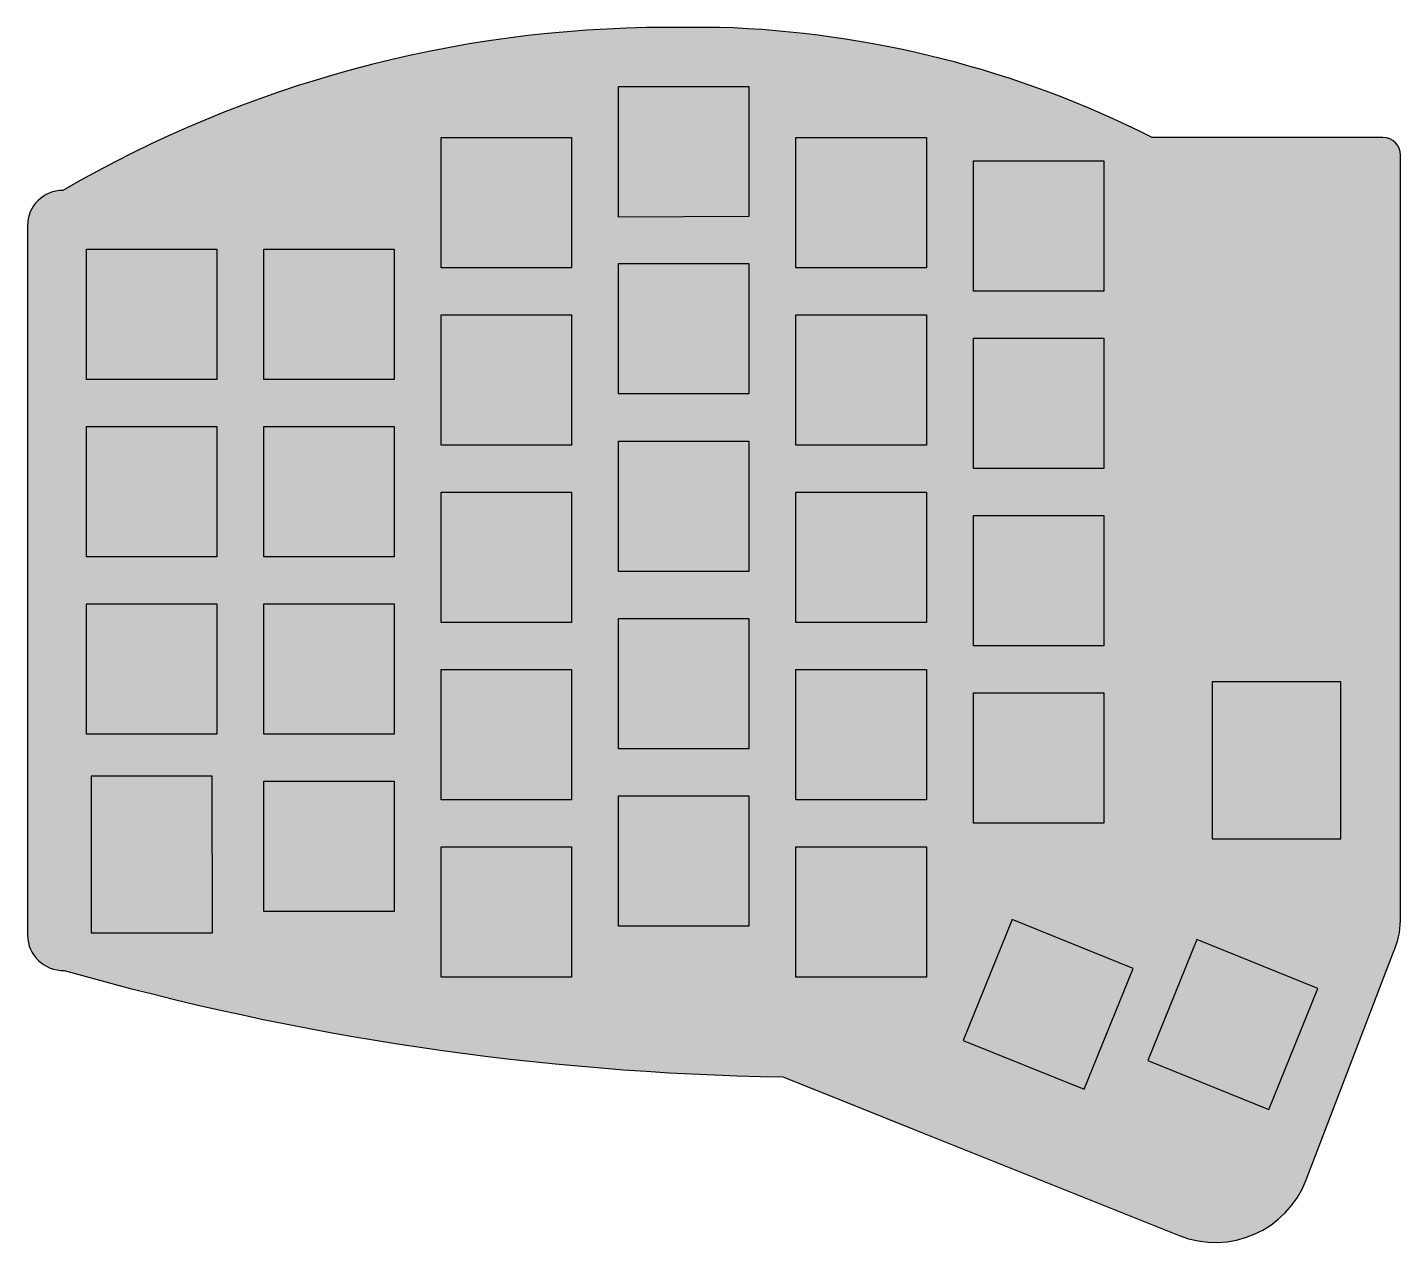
# Model space of a CAD drawing. Header units: millimetres. Extents: x 25 to 321, y 140 to 272.
# Drawn here: x 24.8 to 172.2, y 140.3 to 272.2 of the extents above; entities that cross this region are included whole.
import ezdxf

# ---------------------------------------------------------------- set-up
doc = ezdxf.new("R2010")
doc.units = ezdxf.units.MM
doc.header["$MEASUREMENT"] = 0
doc.layers.add('svg1094', color=7, linetype='Continuous', lineweight=0)

msp = doc.modelspace()

# ---------------------------------------------------------------- hatches: boundary and pattern name
at = {"layer": 'svg1094', "true_color": 0x000000, "transparency": 33554687}
h = msp.add_hatch(color=18, dxfattribs=at)
h.dxf.hatch_style = 2
edge = h.paths.add_edge_path()
edge.add_spline(control_points=[(120.16, 153.81), (120.16, 153.81), (110.63, 157.62), (110.63, 157.62), (110.63, 157.62), (105.87, 159.53), (105.87, 159.53), (79.76, 159.95), (53.83, 163.79), (28.72, 170.96), (26.6, 170.89), (24.8, 172.58), (24.77, 174.73), (24.77, 174.73), (24.77, 250.93), (24.77, 250.93), (24.77, 253.05), (26.46, 254.74), (28.58, 254.74), (48.26, 266.17), (70.59, 272.2), (93.35, 272.24), (93.35, 272.24), (95.25, 272.24), (95.25, 272.24), (95.25, 272.24), (99.06, 272.24), (99.06, 272.24), (115.22, 271.74), (131.09, 267.72), (145.52, 260.42), (145.52, 260.42), (170.29, 260.42), (170.29, 260.42), (171.34, 260.42), (172.19, 259.57), (172.19, 258.52), (172.19, 258.52), (172.19, 219.04), (172.19, 219.04), (172.19, 219.04), (172.19, 215.79), (172.19, 215.79), (172.19, 215.79), (172.19, 176.32), (172.19, 176.32), (172.16, 175.12), (171.91, 173.95), (171.41, 172.86), (171.41, 172.86), (162.07, 148.45), (162.07, 148.45), (159.95, 143.02), (153.85, 140.33), (148.41, 142.49), (148.41, 142.49), (120.16, 153.81), (120.16, 153.81)], knot_values=[0, 0, 0, 0, 1, 1, 1, 2, 2, 2, 3, 3, 3, 4, 4, 4, 5, 5, 5, 6, 6, 6, 7, 7, 7, 8, 8, 8, 9, 9, 9, 10, 10, 10, 11, 11, 11, 12, 12, 12, 13, 13, 13, 14, 14, 14, 15, 15, 15, 16, 16, 16, 17, 17, 17, 18, 18, 18, 19, 19, 19, 19], degree=3, periodic=0)
h = msp.add_hatch(color=18, dxfattribs=at)
h.dxf.hatch_style = 2
edge = h.paths.add_edge_path()
edge.add_spline(control_points=[(102.23, 251.92), (102.23, 251.92), (102.23, 265.89), (102.23, 265.89), (102.23, 265.89), (88.23, 265.89), (88.23, 265.89), (88.23, 265.89), (88.23, 251.88), (88.23, 251.88), (88.23, 251.88), (102.23, 251.92), (102.23, 251.92), (102.23, 251.92), (102.23, 251.92), (102.23, 251.92)], knot_values=[0, 0, 0, 0, 1, 1, 1, 2, 2, 2, 3, 3, 3, 4, 4, 4, 5, 5, 5, 5], degree=3, periodic=0)
h = msp.add_hatch(color=18, dxfattribs=at)
h.dxf.hatch_style = 2
edge = h.paths.add_edge_path()
edge.add_spline(control_points=[(83.19, 246.42), (83.19, 246.42), (83.19, 260.42), (83.19, 260.42), (83.19, 260.42), (69.18, 260.42), (69.18, 260.42), (69.18, 260.42), (69.18, 246.42), (69.18, 246.42), (69.18, 246.42), (83.19, 246.42), (83.19, 246.42)], knot_values=[0, 0, 0, 0, 1, 1, 1, 2, 2, 2, 3, 3, 3, 4, 4, 4, 4], degree=3, periodic=0)
h = msp.add_hatch(color=18, dxfattribs=at)
h.dxf.hatch_style = 2
edge = h.paths.add_edge_path()
edge.add_spline(control_points=[(121.28, 246.42), (121.28, 246.42), (121.28, 260.42), (121.28, 260.42), (121.28, 260.42), (107.28, 260.42), (107.28, 260.42), (107.28, 260.42), (107.28, 246.42), (107.28, 246.42), (107.28, 246.42), (121.28, 246.42), (121.28, 246.42)], knot_values=[0, 0, 0, 0, 1, 1, 1, 2, 2, 2, 3, 3, 3, 4, 4, 4, 4], degree=3, periodic=0)
h = msp.add_hatch(color=18, dxfattribs=at)
h.dxf.hatch_style = 2
edge = h.paths.add_edge_path()
edge.add_spline(control_points=[(140.33, 243.91), (140.33, 243.91), (140.33, 257.92), (140.33, 257.92), (140.33, 257.92), (126.33, 257.92), (126.33, 257.92), (126.33, 257.92), (126.33, 243.91), (126.33, 243.91), (126.33, 243.91), (140.33, 243.91), (140.33, 243.91)], knot_values=[0, 0, 0, 0, 1, 1, 1, 2, 2, 2, 3, 3, 3, 4, 4, 4, 4], degree=3, periodic=0)
h = msp.add_hatch(color=18, dxfattribs=at)
h.dxf.hatch_style = 2
edge = h.paths.add_edge_path()
edge.add_spline(control_points=[(45.09, 234.42), (45.09, 234.42), (45.09, 248.43), (45.09, 248.43), (45.09, 248.43), (31.11, 248.43), (31.11, 248.43), (31.11, 248.43), (31.11, 234.42), (31.11, 234.42), (31.11, 234.42), (45.09, 234.42), (45.09, 234.42)], knot_values=[0, 0, 0, 0, 1, 1, 1, 2, 2, 2, 3, 3, 3, 4, 4, 4, 4], degree=3, periodic=0)
h = msp.add_hatch(color=18, dxfattribs=at)
h.dxf.hatch_style = 2
edge = h.paths.add_edge_path()
edge.add_spline(control_points=[(64.14, 234.42), (64.14, 234.42), (64.14, 248.43), (64.14, 248.43), (64.14, 248.43), (50.13, 248.43), (50.13, 248.43), (50.13, 248.43), (50.13, 234.42), (50.13, 234.42), (50.13, 234.42), (64.14, 234.42), (64.14, 234.42)], knot_values=[0, 0, 0, 0, 1, 1, 1, 2, 2, 2, 3, 3, 3, 4, 4, 4, 4], degree=3, periodic=0)
h = msp.add_hatch(color=18, dxfattribs=at)
h.dxf.hatch_style = 2
edge = h.paths.add_edge_path()
edge.add_spline(control_points=[(102.23, 232.87), (102.23, 232.87), (102.23, 246.87), (102.23, 246.87), (102.23, 246.87), (88.23, 246.87), (88.23, 246.87), (88.23, 246.87), (88.23, 232.87), (88.23, 232.87), (88.23, 232.87), (102.23, 232.87), (102.23, 232.87)], knot_values=[0, 0, 0, 0, 1, 1, 1, 2, 2, 2, 3, 3, 3, 4, 4, 4, 4], degree=3, periodic=0)
h = msp.add_hatch(color=18, dxfattribs=at)
h.dxf.hatch_style = 2
edge = h.paths.add_edge_path()
edge.add_spline(control_points=[(83.19, 227.37), (83.19, 227.37), (83.19, 241.37), (83.19, 241.37), (83.19, 241.37), (69.18, 241.37), (69.18, 241.37), (69.18, 241.37), (69.18, 227.37), (69.18, 227.37), (69.18, 227.37), (83.19, 227.37), (83.19, 227.37)], knot_values=[0, 0, 0, 0, 1, 1, 1, 2, 2, 2, 3, 3, 3, 4, 4, 4, 4], degree=3, periodic=0)
h = msp.add_hatch(color=18, dxfattribs=at)
h.dxf.hatch_style = 2
edge = h.paths.add_edge_path()
edge.add_spline(control_points=[(121.28, 227.37), (121.28, 227.37), (121.28, 241.37), (121.28, 241.37), (121.28, 241.37), (107.28, 241.37), (107.28, 241.37), (107.28, 241.37), (107.28, 227.37), (107.28, 227.37), (107.28, 227.37), (121.28, 227.37), (121.28, 227.37)], knot_values=[0, 0, 0, 0, 1, 1, 1, 2, 2, 2, 3, 3, 3, 4, 4, 4, 4], degree=3, periodic=0)
h = msp.add_hatch(color=18, dxfattribs=at)
h.dxf.hatch_style = 2
edge = h.paths.add_edge_path()
edge.add_spline(control_points=[(140.33, 224.86), (140.33, 224.86), (140.33, 238.87), (140.33, 238.87), (140.33, 238.87), (126.33, 238.87), (126.33, 238.87), (126.33, 238.87), (126.33, 224.86), (126.33, 224.86), (126.33, 224.86), (140.33, 224.86), (140.33, 224.86)], knot_values=[0, 0, 0, 0, 1, 1, 1, 2, 2, 2, 3, 3, 3, 4, 4, 4, 4], degree=3, periodic=0)
h = msp.add_hatch(color=18, dxfattribs=at)
h.dxf.hatch_style = 2
edge = h.paths.add_edge_path()
edge.add_spline(control_points=[(45.09, 215.37), (45.09, 215.37), (45.09, 229.38), (45.09, 229.38), (45.09, 229.38), (31.11, 229.38), (31.11, 229.38), (31.11, 229.38), (31.11, 215.37), (31.11, 215.37), (31.11, 215.37), (45.09, 215.37), (45.09, 215.37)], knot_values=[0, 0, 0, 0, 1, 1, 1, 2, 2, 2, 3, 3, 3, 4, 4, 4, 4], degree=3, periodic=0)
h = msp.add_hatch(color=18, dxfattribs=at)
h.dxf.hatch_style = 2
edge = h.paths.add_edge_path()
edge.add_spline(control_points=[(64.14, 215.37), (64.14, 215.37), (64.14, 229.38), (64.14, 229.38), (64.14, 229.38), (50.13, 229.38), (50.13, 229.38), (50.13, 229.38), (50.13, 215.37), (50.13, 215.37), (50.13, 215.37), (64.14, 215.37), (64.14, 215.37)], knot_values=[0, 0, 0, 0, 1, 1, 1, 2, 2, 2, 3, 3, 3, 4, 4, 4, 4], degree=3, periodic=0)
h = msp.add_hatch(color=18, dxfattribs=at)
h.dxf.hatch_style = 2
edge = h.paths.add_edge_path()
edge.add_spline(control_points=[(102.23, 213.82), (102.23, 213.82), (102.23, 227.82), (102.23, 227.82), (102.23, 227.82), (88.23, 227.82), (88.23, 227.82), (88.23, 227.82), (88.23, 213.82), (88.23, 213.82), (88.23, 213.82), (102.23, 213.82), (102.23, 213.82)], knot_values=[0, 0, 0, 0, 1, 1, 1, 2, 2, 2, 3, 3, 3, 4, 4, 4, 4], degree=3, periodic=0)
h = msp.add_hatch(color=18, dxfattribs=at)
h.dxf.hatch_style = 2
edge = h.paths.add_edge_path()
edge.add_spline(control_points=[(83.19, 208.32), (83.19, 208.32), (83.19, 222.32), (83.19, 222.32), (83.19, 222.32), (69.18, 222.32), (69.18, 222.32), (69.18, 222.32), (69.18, 208.32), (69.18, 208.32), (69.18, 208.32), (83.19, 208.32), (83.19, 208.32)], knot_values=[0, 0, 0, 0, 1, 1, 1, 2, 2, 2, 3, 3, 3, 4, 4, 4, 4], degree=3, periodic=0)
h = msp.add_hatch(color=18, dxfattribs=at)
h.dxf.hatch_style = 2
edge = h.paths.add_edge_path()
edge.add_spline(control_points=[(121.28, 208.32), (121.28, 208.32), (121.28, 222.32), (121.28, 222.32), (121.28, 222.32), (107.28, 222.32), (107.28, 222.32), (107.28, 222.32), (107.28, 208.32), (107.28, 208.32), (107.28, 208.32), (121.28, 208.32), (121.28, 208.32)], knot_values=[0, 0, 0, 0, 1, 1, 1, 2, 2, 2, 3, 3, 3, 4, 4, 4, 4], degree=3, periodic=0)
h = msp.add_hatch(color=18, dxfattribs=at)
h.dxf.hatch_style = 2
edge = h.paths.add_edge_path()
edge.add_spline(control_points=[(140.33, 205.81), (140.33, 205.81), (140.33, 219.82), (140.33, 219.82), (140.33, 219.82), (126.33, 219.82), (126.33, 219.82), (126.33, 219.82), (126.33, 205.81), (126.33, 205.81), (126.33, 205.81), (140.33, 205.81), (140.33, 205.81)], knot_values=[0, 0, 0, 0, 1, 1, 1, 2, 2, 2, 3, 3, 3, 4, 4, 4, 4], degree=3, periodic=0)
h = msp.add_hatch(color=18, dxfattribs=at)
h.dxf.hatch_style = 2
edge = h.paths.add_edge_path()
edge.add_spline(control_points=[(45.09, 196.32), (45.09, 196.32), (45.09, 210.33), (45.09, 210.33), (45.09, 210.33), (31.11, 210.33), (31.11, 210.33), (31.11, 210.33), (31.11, 196.32), (31.11, 196.32), (31.11, 196.32), (45.09, 196.32), (45.09, 196.32)], knot_values=[0, 0, 0, 0, 1, 1, 1, 2, 2, 2, 3, 3, 3, 4, 4, 4, 4], degree=3, periodic=0)
h = msp.add_hatch(color=18, dxfattribs=at)
h.dxf.hatch_style = 2
edge = h.paths.add_edge_path()
edge.add_spline(control_points=[(64.14, 196.32), (64.14, 196.32), (64.14, 210.33), (64.14, 210.33), (64.14, 210.33), (50.13, 210.33), (50.13, 210.33), (50.13, 210.33), (50.13, 196.32), (50.13, 196.32), (50.13, 196.32), (64.14, 196.32), (64.14, 196.32)], knot_values=[0, 0, 0, 0, 1, 1, 1, 2, 2, 2, 3, 3, 3, 4, 4, 4, 4], degree=3, periodic=0)
h = msp.add_hatch(color=18, dxfattribs=at)
h.dxf.hatch_style = 2
edge = h.paths.add_edge_path()
edge.add_spline(control_points=[(102.23, 194.77), (102.23, 194.77), (102.23, 208.77), (102.23, 208.77), (102.23, 208.77), (88.23, 208.77), (88.23, 208.77), (88.23, 208.77), (88.23, 194.77), (88.23, 194.77), (88.23, 194.77), (102.23, 194.77), (102.23, 194.77)], knot_values=[0, 0, 0, 0, 1, 1, 1, 2, 2, 2, 3, 3, 3, 4, 4, 4, 4], degree=3, periodic=0)
h = msp.add_hatch(color=18, dxfattribs=at)
h.dxf.hatch_style = 2
edge = h.paths.add_edge_path()
edge.add_spline(control_points=[(83.19, 189.27), (83.19, 189.27), (83.19, 203.27), (83.19, 203.27), (83.19, 203.27), (69.18, 203.27), (69.18, 203.27), (69.18, 203.27), (69.18, 189.27), (69.18, 189.27), (69.18, 189.27), (83.19, 189.27), (83.19, 189.27)], knot_values=[0, 0, 0, 0, 1, 1, 1, 2, 2, 2, 3, 3, 3, 4, 4, 4, 4], degree=3, periodic=0)
h = msp.add_hatch(color=18, dxfattribs=at)
h.dxf.hatch_style = 2
edge = h.paths.add_edge_path()
edge.add_spline(control_points=[(121.28, 189.27), (121.28, 189.27), (121.28, 203.27), (121.28, 203.27), (121.28, 203.27), (107.28, 203.27), (107.28, 203.27), (107.28, 203.27), (107.28, 189.27), (107.28, 189.27), (107.28, 189.27), (121.28, 189.27), (121.28, 189.27)], knot_values=[0, 0, 0, 0, 1, 1, 1, 2, 2, 2, 3, 3, 3, 4, 4, 4, 4], degree=3, periodic=0)
h = msp.add_hatch(color=18, dxfattribs=at)
h.dxf.hatch_style = 2
edge = h.paths.add_edge_path()
edge.add_spline(control_points=[(140.33, 186.76), (140.33, 186.76), (140.33, 200.77), (140.33, 200.77), (140.33, 200.77), (126.33, 200.77), (126.33, 200.77), (126.33, 200.77), (126.33, 186.76), (126.33, 186.76), (126.33, 186.76), (140.33, 186.76), (140.33, 186.76)], knot_values=[0, 0, 0, 0, 1, 1, 1, 2, 2, 2, 3, 3, 3, 4, 4, 4, 4], degree=3, periodic=0)
h = msp.add_hatch(color=18, dxfattribs=at)
h.dxf.hatch_style = 2
edge = h.paths.add_edge_path()
edge.add_spline(control_points=[(165.77, 201.97), (165.77, 201.97), (165.77, 185.1), (165.77, 185.1), (165.77, 185.1), (151.98, 185.1), (151.98, 185.1), (151.98, 185.1), (151.98, 201.97), (151.98, 201.97), (151.98, 201.97), (165.77, 201.97), (165.77, 201.97)], knot_values=[0, 0, 0, 0, 1, 1, 1, 2, 2, 2, 3, 3, 3, 4, 4, 4, 4], degree=3, periodic=0)
h = msp.add_hatch(color=18, dxfattribs=at)
h.dxf.hatch_style = 2
edge = h.paths.add_edge_path()
edge.add_spline(control_points=[(44.63, 174.98), (44.63, 174.98), (31.61, 174.98), (31.61, 174.98), (31.61, 174.98), (31.61, 191.84), (31.61, 191.84), (31.61, 191.84), (44.59, 191.84), (44.59, 191.84), (44.59, 191.84), (44.63, 174.98), (44.63, 174.98)], knot_values=[0, 0, 0, 0, 1, 1, 1, 2, 2, 2, 3, 3, 3, 4, 4, 4, 4], degree=3, periodic=0)
h = msp.add_hatch(color=18, dxfattribs=at)
h.dxf.hatch_style = 2
edge = h.paths.add_edge_path()
edge.add_spline(control_points=[(64.14, 177.27), (64.14, 177.27), (64.14, 191.28), (64.14, 191.28), (64.14, 191.28), (50.13, 191.28), (50.13, 191.28), (50.13, 191.28), (50.13, 177.27), (50.13, 177.27), (50.13, 177.27), (64.14, 177.27), (64.14, 177.27)], knot_values=[0, 0, 0, 0, 1, 1, 1, 2, 2, 2, 3, 3, 3, 4, 4, 4, 4], degree=3, periodic=0)
h = msp.add_hatch(color=18, dxfattribs=at)
h.dxf.hatch_style = 2
edge = h.paths.add_edge_path()
edge.add_spline(control_points=[(102.23, 175.72), (102.23, 175.72), (102.23, 189.72), (102.23, 189.72), (102.23, 189.72), (88.23, 189.72), (88.23, 189.72), (88.23, 189.72), (88.23, 175.72), (88.23, 175.72), (88.23, 175.72), (102.23, 175.72), (102.23, 175.72)], knot_values=[0, 0, 0, 0, 1, 1, 1, 2, 2, 2, 3, 3, 3, 4, 4, 4, 4], degree=3, periodic=0)
h = msp.add_hatch(color=18, dxfattribs=at)
h.dxf.hatch_style = 2
edge = h.paths.add_edge_path()
edge.add_spline(control_points=[(83.19, 170.22), (83.19, 170.22), (83.19, 184.22), (83.19, 184.22), (83.19, 184.22), (69.18, 184.22), (69.18, 184.22), (69.18, 184.22), (69.18, 170.22), (69.18, 170.22), (69.18, 170.22), (83.19, 170.22), (83.19, 170.22)], knot_values=[0, 0, 0, 0, 1, 1, 1, 2, 2, 2, 3, 3, 3, 4, 4, 4, 4], degree=3, periodic=0)
h = msp.add_hatch(color=18, dxfattribs=at)
h.dxf.hatch_style = 2
edge = h.paths.add_edge_path()
edge.add_spline(control_points=[(121.28, 170.22), (121.28, 170.22), (121.28, 184.22), (121.28, 184.22), (121.28, 184.22), (107.28, 184.22), (107.28, 184.22), (107.28, 184.22), (107.28, 170.22), (107.28, 170.22), (107.28, 170.22), (121.28, 170.22), (121.28, 170.22)], knot_values=[0, 0, 0, 0, 1, 1, 1, 2, 2, 2, 3, 3, 3, 4, 4, 4, 4], degree=3, periodic=0)
h = msp.add_hatch(color=18, dxfattribs=at)
h.dxf.hatch_style = 2
edge = h.paths.add_edge_path()
edge.add_spline(control_points=[(130.49, 176.42), (130.49, 176.42), (143.47, 171.17), (143.47, 171.17), (143.47, 171.17), (138.22, 158.19), (138.22, 158.19), (138.22, 158.19), (125.24, 163.44), (125.24, 163.44), (125.24, 163.44), (130.49, 176.42), (130.49, 176.42)], knot_values=[0, 0, 0, 0, 1, 1, 1, 2, 2, 2, 3, 3, 3, 4, 4, 4, 4], degree=3, periodic=0)
h = msp.add_hatch(color=18, dxfattribs=at)
h.dxf.hatch_style = 2
edge = h.paths.add_edge_path()
edge.add_spline(control_points=[(150.32, 174.27), (150.32, 174.27), (163.3, 169.02), (163.3, 169.02), (163.3, 169.02), (158.04, 156.03), (158.04, 156.03), (158.04, 156.03), (145.06, 161.29), (145.06, 161.29), (145.06, 161.29), (150.32, 174.27), (150.32, 174.27)], knot_values=[0, 0, 0, 0, 1, 1, 1, 2, 2, 2, 3, 3, 3, 4, 4, 4, 4], degree=3, periodic=0)

# ---------------------------------------------------------------- linework, layer by layer
at = {"layer": 'svg1094', "color": 18, "lineweight": 25, "true_color": 0x000000}
for points, knots in [([(120.16, 153.81), (120.16, 153.81), (110.63, 157.62), (110.63, 157.62), (110.63, 157.62), (105.87, 159.53), (105.87, 159.53), (79.76, 159.95), (53.83, 163.79), (28.72, 170.96), (26.6, 170.89), (24.8, 172.58), (24.77, 174.73), (24.77, 174.73), (24.77, 250.93), (24.77, 250.93), (24.77, 253.05), (26.46, 254.74), (28.58, 254.74), (48.26, 266.17), (70.59, 272.2), (93.35, 272.24), (93.35, 272.24), (95.25, 272.24), (95.25, 272.24), (95.25, 272.24), (99.06, 272.24), (99.06, 272.24), (115.22, 271.74), (131.09, 267.72), (145.52, 260.42), (145.52, 260.42), (170.29, 260.42), (170.29, 260.42), (171.34, 260.42), (172.19, 259.57), (172.19, 258.52), (172.19, 258.52), (172.19, 219.04), (172.19, 219.04), (172.19, 219.04), (172.19, 215.79), (172.19, 215.79), (172.19, 215.79), (172.19, 176.32), (172.19, 176.32), (172.16, 175.12), (171.91, 173.95), (171.41, 172.86), (171.41, 172.86), (162.07, 148.45), (162.07, 148.45), (159.95, 143.02), (153.85, 140.33), (148.41, 142.49), (148.41, 142.49), (120.16, 153.81), (120.16, 153.81)], [0, 0, 0, 0, 1, 1, 1, 2, 2, 2, 3, 3, 3, 4, 4, 4, 5, 5, 5, 6, 6, 6, 7, 7, 7, 8, 8, 8, 9, 9, 9, 10, 10, 10, 11, 11, 11, 12, 12, 12, 13, 13, 13, 14, 14, 14, 15, 15, 15, 16, 16, 16, 17, 17, 17, 18, 18, 18, 19, 19, 19, 19]), ([(102.23, 251.92), (102.23, 251.92), (102.23, 265.89), (102.23, 265.89), (102.23, 265.89), (88.23, 265.89), (88.23, 265.89), (88.23, 265.89), (88.23, 251.88), (88.23, 251.88), (88.23, 251.88), (102.23, 251.92), (102.23, 251.92), (102.23, 251.92), (102.23, 251.92), (102.23, 251.92)], [0, 0, 0, 0, 1, 1, 1, 2, 2, 2, 3, 3, 3, 4, 4, 4, 5, 5, 5, 5]), ([(83.19, 246.42), (83.19, 246.42), (83.19, 260.42), (83.19, 260.42), (83.19, 260.42), (69.18, 260.42), (69.18, 260.42), (69.18, 260.42), (69.18, 246.42), (69.18, 246.42), (69.18, 246.42), (83.19, 246.42), (83.19, 246.42)], [0, 0, 0, 0, 1, 1, 1, 2, 2, 2, 3, 3, 3, 4, 4, 4, 4]), ([(121.28, 246.42), (121.28, 246.42), (121.28, 260.42), (121.28, 260.42), (121.28, 260.42), (107.28, 260.42), (107.28, 260.42), (107.28, 260.42), (107.28, 246.42), (107.28, 246.42), (107.28, 246.42), (121.28, 246.42), (121.28, 246.42)], [0, 0, 0, 0, 1, 1, 1, 2, 2, 2, 3, 3, 3, 4, 4, 4, 4]), ([(140.33, 243.91), (140.33, 243.91), (140.33, 257.92), (140.33, 257.92), (140.33, 257.92), (126.33, 257.92), (126.33, 257.92), (126.33, 257.92), (126.33, 243.91), (126.33, 243.91), (126.33, 243.91), (140.33, 243.91), (140.33, 243.91)], [0, 0, 0, 0, 1, 1, 1, 2, 2, 2, 3, 3, 3, 4, 4, 4, 4]), ([(45.09, 234.42), (45.09, 234.42), (45.09, 248.43), (45.09, 248.43), (45.09, 248.43), (31.11, 248.43), (31.11, 248.43), (31.11, 248.43), (31.11, 234.42), (31.11, 234.42), (31.11, 234.42), (45.09, 234.42), (45.09, 234.42)], [0, 0, 0, 0, 1, 1, 1, 2, 2, 2, 3, 3, 3, 4, 4, 4, 4]), ([(64.14, 234.42), (64.14, 234.42), (64.14, 248.43), (64.14, 248.43), (64.14, 248.43), (50.13, 248.43), (50.13, 248.43), (50.13, 248.43), (50.13, 234.42), (50.13, 234.42), (50.13, 234.42), (64.14, 234.42), (64.14, 234.42)], [0, 0, 0, 0, 1, 1, 1, 2, 2, 2, 3, 3, 3, 4, 4, 4, 4]), ([(102.23, 232.87), (102.23, 232.87), (102.23, 246.87), (102.23, 246.87), (102.23, 246.87), (88.23, 246.87), (88.23, 246.87), (88.23, 246.87), (88.23, 232.87), (88.23, 232.87), (88.23, 232.87), (102.23, 232.87), (102.23, 232.87)], [0, 0, 0, 0, 1, 1, 1, 2, 2, 2, 3, 3, 3, 4, 4, 4, 4]), ([(83.19, 227.37), (83.19, 227.37), (83.19, 241.37), (83.19, 241.37), (83.19, 241.37), (69.18, 241.37), (69.18, 241.37), (69.18, 241.37), (69.18, 227.37), (69.18, 227.37), (69.18, 227.37), (83.19, 227.37), (83.19, 227.37)], [0, 0, 0, 0, 1, 1, 1, 2, 2, 2, 3, 3, 3, 4, 4, 4, 4]), ([(121.28, 227.37), (121.28, 227.37), (121.28, 241.37), (121.28, 241.37), (121.28, 241.37), (107.28, 241.37), (107.28, 241.37), (107.28, 241.37), (107.28, 227.37), (107.28, 227.37), (107.28, 227.37), (121.28, 227.37), (121.28, 227.37)], [0, 0, 0, 0, 1, 1, 1, 2, 2, 2, 3, 3, 3, 4, 4, 4, 4]), ([(140.33, 224.86), (140.33, 224.86), (140.33, 238.87), (140.33, 238.87), (140.33, 238.87), (126.33, 238.87), (126.33, 238.87), (126.33, 238.87), (126.33, 224.86), (126.33, 224.86), (126.33, 224.86), (140.33, 224.86), (140.33, 224.86)], [0, 0, 0, 0, 1, 1, 1, 2, 2, 2, 3, 3, 3, 4, 4, 4, 4]), ([(45.09, 215.37), (45.09, 215.37), (45.09, 229.38), (45.09, 229.38), (45.09, 229.38), (31.11, 229.38), (31.11, 229.38), (31.11, 229.38), (31.11, 215.37), (31.11, 215.37), (31.11, 215.37), (45.09, 215.37), (45.09, 215.37)], [0, 0, 0, 0, 1, 1, 1, 2, 2, 2, 3, 3, 3, 4, 4, 4, 4]), ([(64.14, 215.37), (64.14, 215.37), (64.14, 229.38), (64.14, 229.38), (64.14, 229.38), (50.13, 229.38), (50.13, 229.38), (50.13, 229.38), (50.13, 215.37), (50.13, 215.37), (50.13, 215.37), (64.14, 215.37), (64.14, 215.37)], [0, 0, 0, 0, 1, 1, 1, 2, 2, 2, 3, 3, 3, 4, 4, 4, 4]), ([(102.23, 213.82), (102.23, 213.82), (102.23, 227.82), (102.23, 227.82), (102.23, 227.82), (88.23, 227.82), (88.23, 227.82), (88.23, 227.82), (88.23, 213.82), (88.23, 213.82), (88.23, 213.82), (102.23, 213.82), (102.23, 213.82)], [0, 0, 0, 0, 1, 1, 1, 2, 2, 2, 3, 3, 3, 4, 4, 4, 4]), ([(83.19, 208.32), (83.19, 208.32), (83.19, 222.32), (83.19, 222.32), (83.19, 222.32), (69.18, 222.32), (69.18, 222.32), (69.18, 222.32), (69.18, 208.32), (69.18, 208.32), (69.18, 208.32), (83.19, 208.32), (83.19, 208.32)], [0, 0, 0, 0, 1, 1, 1, 2, 2, 2, 3, 3, 3, 4, 4, 4, 4]), ([(121.28, 208.32), (121.28, 208.32), (121.28, 222.32), (121.28, 222.32), (121.28, 222.32), (107.28, 222.32), (107.28, 222.32), (107.28, 222.32), (107.28, 208.32), (107.28, 208.32), (107.28, 208.32), (121.28, 208.32), (121.28, 208.32)], [0, 0, 0, 0, 1, 1, 1, 2, 2, 2, 3, 3, 3, 4, 4, 4, 4]), ([(140.33, 205.81), (140.33, 205.81), (140.33, 219.82), (140.33, 219.82), (140.33, 219.82), (126.33, 219.82), (126.33, 219.82), (126.33, 219.82), (126.33, 205.81), (126.33, 205.81), (126.33, 205.81), (140.33, 205.81), (140.33, 205.81)], [0, 0, 0, 0, 1, 1, 1, 2, 2, 2, 3, 3, 3, 4, 4, 4, 4]), ([(45.09, 196.32), (45.09, 196.32), (45.09, 210.33), (45.09, 210.33), (45.09, 210.33), (31.11, 210.33), (31.11, 210.33), (31.11, 210.33), (31.11, 196.32), (31.11, 196.32), (31.11, 196.32), (45.09, 196.32), (45.09, 196.32)], [0, 0, 0, 0, 1, 1, 1, 2, 2, 2, 3, 3, 3, 4, 4, 4, 4]), ([(64.14, 196.32), (64.14, 196.32), (64.14, 210.33), (64.14, 210.33), (64.14, 210.33), (50.13, 210.33), (50.13, 210.33), (50.13, 210.33), (50.13, 196.32), (50.13, 196.32), (50.13, 196.32), (64.14, 196.32), (64.14, 196.32)], [0, 0, 0, 0, 1, 1, 1, 2, 2, 2, 3, 3, 3, 4, 4, 4, 4]), ([(102.23, 194.77), (102.23, 194.77), (102.23, 208.77), (102.23, 208.77), (102.23, 208.77), (88.23, 208.77), (88.23, 208.77), (88.23, 208.77), (88.23, 194.77), (88.23, 194.77), (88.23, 194.77), (102.23, 194.77), (102.23, 194.77)], [0, 0, 0, 0, 1, 1, 1, 2, 2, 2, 3, 3, 3, 4, 4, 4, 4]), ([(83.19, 189.27), (83.19, 189.27), (83.19, 203.27), (83.19, 203.27), (83.19, 203.27), (69.18, 203.27), (69.18, 203.27), (69.18, 203.27), (69.18, 189.27), (69.18, 189.27), (69.18, 189.27), (83.19, 189.27), (83.19, 189.27)], [0, 0, 0, 0, 1, 1, 1, 2, 2, 2, 3, 3, 3, 4, 4, 4, 4]), ([(121.28, 189.27), (121.28, 189.27), (121.28, 203.27), (121.28, 203.27), (121.28, 203.27), (107.28, 203.27), (107.28, 203.27), (107.28, 203.27), (107.28, 189.27), (107.28, 189.27), (107.28, 189.27), (121.28, 189.27), (121.28, 189.27)], [0, 0, 0, 0, 1, 1, 1, 2, 2, 2, 3, 3, 3, 4, 4, 4, 4]), ([(140.33, 186.76), (140.33, 186.76), (140.33, 200.77), (140.33, 200.77), (140.33, 200.77), (126.33, 200.77), (126.33, 200.77), (126.33, 200.77), (126.33, 186.76), (126.33, 186.76), (126.33, 186.76), (140.33, 186.76), (140.33, 186.76)], [0, 0, 0, 0, 1, 1, 1, 2, 2, 2, 3, 3, 3, 4, 4, 4, 4]), ([(165.77, 201.97), (165.77, 201.97), (165.77, 185.1), (165.77, 185.1), (165.77, 185.1), (151.98, 185.1), (151.98, 185.1), (151.98, 185.1), (151.98, 201.97), (151.98, 201.97), (151.98, 201.97), (165.77, 201.97), (165.77, 201.97)], [0, 0, 0, 0, 1, 1, 1, 2, 2, 2, 3, 3, 3, 4, 4, 4, 4]), ([(44.63, 174.98), (44.63, 174.98), (31.61, 174.98), (31.61, 174.98), (31.61, 174.98), (31.61, 191.84), (31.61, 191.84), (31.61, 191.84), (44.59, 191.84), (44.59, 191.84), (44.59, 191.84), (44.63, 174.98), (44.63, 174.98)], [0, 0, 0, 0, 1, 1, 1, 2, 2, 2, 3, 3, 3, 4, 4, 4, 4]), ([(64.14, 177.27), (64.14, 177.27), (64.14, 191.28), (64.14, 191.28), (64.14, 191.28), (50.13, 191.28), (50.13, 191.28), (50.13, 191.28), (50.13, 177.27), (50.13, 177.27), (50.13, 177.27), (64.14, 177.27), (64.14, 177.27)], [0, 0, 0, 0, 1, 1, 1, 2, 2, 2, 3, 3, 3, 4, 4, 4, 4]), ([(102.23, 175.72), (102.23, 175.72), (102.23, 189.72), (102.23, 189.72), (102.23, 189.72), (88.23, 189.72), (88.23, 189.72), (88.23, 189.72), (88.23, 175.72), (88.23, 175.72), (88.23, 175.72), (102.23, 175.72), (102.23, 175.72)], [0, 0, 0, 0, 1, 1, 1, 2, 2, 2, 3, 3, 3, 4, 4, 4, 4]), ([(83.19, 170.22), (83.19, 170.22), (83.19, 184.22), (83.19, 184.22), (83.19, 184.22), (69.18, 184.22), (69.18, 184.22), (69.18, 184.22), (69.18, 170.22), (69.18, 170.22), (69.18, 170.22), (83.19, 170.22), (83.19, 170.22)], [0, 0, 0, 0, 1, 1, 1, 2, 2, 2, 3, 3, 3, 4, 4, 4, 4]), ([(121.28, 170.22), (121.28, 170.22), (121.28, 184.22), (121.28, 184.22), (121.28, 184.22), (107.28, 184.22), (107.28, 184.22), (107.28, 184.22), (107.28, 170.22), (107.28, 170.22), (107.28, 170.22), (121.28, 170.22), (121.28, 170.22)], [0, 0, 0, 0, 1, 1, 1, 2, 2, 2, 3, 3, 3, 4, 4, 4, 4]), ([(130.49, 176.42), (130.49, 176.42), (143.47, 171.17), (143.47, 171.17), (143.47, 171.17), (138.22, 158.19), (138.22, 158.19), (138.22, 158.19), (125.24, 163.44), (125.24, 163.44), (125.24, 163.44), (130.49, 176.42), (130.49, 176.42)], [0, 0, 0, 0, 1, 1, 1, 2, 2, 2, 3, 3, 3, 4, 4, 4, 4]), ([(150.32, 174.27), (150.32, 174.27), (163.3, 169.02), (163.3, 169.02), (163.3, 169.02), (158.04, 156.03), (158.04, 156.03), (158.04, 156.03), (145.06, 161.29), (145.06, 161.29), (145.06, 161.29), (150.32, 174.27), (150.32, 174.27)], [0, 0, 0, 0, 1, 1, 1, 2, 2, 2, 3, 3, 3, 4, 4, 4, 4])]:
    msp.add_open_spline(points, degree=3, knots=knots, dxfattribs=at)

doc.saveas('drawing.dxf')
